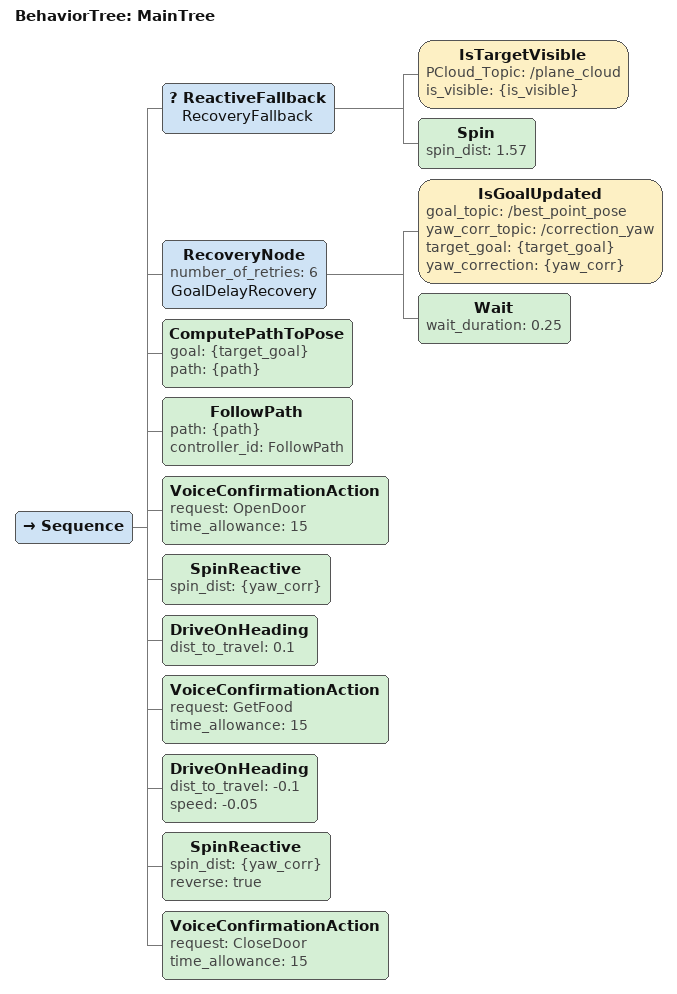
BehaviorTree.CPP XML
<root main_tree_to_execute="MainTree">
  <BehaviorTree ID="MainTree">
        <Sequence>
          <ReactiveFallback name="RecoveryFallback">
            <IsTargetVisible
              PCloud_Topic="/plane_cloud"
              is_visible="{is_visible}"/>
            <Spin spin_dist="1.57"/>
          </ReactiveFallback>
          <RecoveryNode number_of_retries="6" name="GoalDelayRecovery">
            <IsGoalUpdated
              goal_topic     = "/best_point_pose"
              yaw_corr_topic = "/correction_yaw"
              target_goal    = "{target_goal}"
              yaw_correction = "{yaw_corr}"
              />
            <Wait wait_duration="0.25"/>
          </RecoveryNode>
          <ComputePathToPose
            goal="{target_goal}"
            path="{path}"
          />
          <FollowPath path="{path}" controller_id="FollowPath"/>
          <VoiceConfirmationAction
           request="OpenDoor"
           time_allowance = "15"/>
          <SpinReactive spin_dist="{yaw_corr}"/>
          <DriveOnHeading dist_to_travel="0.1"/>
          <VoiceConfirmationAction
           request="GetFood"
           time_allowance = "15"/>
          <DriveOnHeading dist_to_travel="-0.1" speed="-0.05"/>
          <SpinReactive
           spin_dist="{yaw_corr}"
           reverse = "true"/>
           <VoiceConfirmationAction
           request="CloseDoor"
           time_allowance = "15"/>
        </Sequence>
  </BehaviorTree>
</root>
